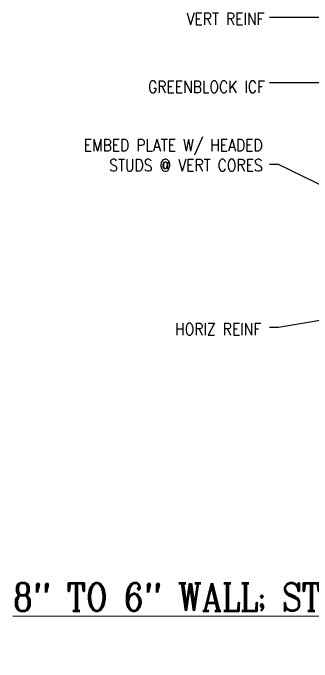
# Model space of a CAD drawing. Header units: inches. Extents: x -148 to -53.6, y 240.1 to 328.5.
# Drawn here: x -148 to -115.3, y 247.9 to 318.8 of the extents above; entities that cross this region are included whole.
import ezdxf

# ---------------------------------------------------------------- set-up
doc = ezdxf.new("R2010")
doc.units = ezdxf.units.IN
doc.header["$MEASUREMENT"] = 0
doc.layers.add('DIM', color=3, linetype='Continuous', lineweight=13)
doc.styles.add('ARCTEXT', font='arctext.shx', dxfattribs={"width": 0.85})
doc.styles.add('ROMAND', font='romand.shx', dxfattribs={"width": 0.85})
doc.dimstyles.new('ARCTEXT1-4', dxfattribs={"dimtxt": 4, "dimasz": 2, "dimexe": 2, "dimexo": 2, "dimgap": 2, "dimtad": 1, "dimdec": 4, "dimzin": 3, "dimdsep": 46, "dimlunit": 4, "dimtxsty": 'ARCTEXT', "dimblk": 'ARCHTICK', "dimcen": 2, "dimaunit": 1, "dimadec": 0, "dimazin": 0, "dimtfac": 1, "dimtdec": 4, "dimtmove": 2, "dimatfit": 3, "dimldrblk": 'arrow', "dimfxl": 1, "dimtolj": 1, "dimtzin": 0, "dimarcsym": 0})

# ---------------------------------------------------------------- blocks, each defined once
blk = doc.blocks.new('_ArchTick')
at = {"color": 0, "linetype": 'ByBlock', "const_width": 0.15}
blk.add_lwpolyline([(-0.5, -0.5), (0.5, 0.5)], dxfattribs=at)
blk = doc.blocks.new('arrow')
at = {"layer": 'DIM'}
blk.add_hatch(color=253, dxfattribs=at).paths.add_polyline_path([(-2, 0.5), (-2, -0.5), (0, 0)])
at = {"layer": 'DIM', "lineweight": 9}
for points in [[(-2, 0.98), (-2, 0.5), (-2.47, 0.62)], [(0.37, 0.09), (0, 0)], [(0.37, -0.09), (0, 0)], [(-2, -0.98), (-2, -0.5), (-2.47, -0.62)]]:
    blk.add_lwpolyline(points, dxfattribs=at)
at = {"layer": 'DIM', "lineweight": 15}
blk.add_lwpolyline([(0, 0), (-2, -0.5), (-2, 0.5), (0, 0)], dxfattribs=at)

msp = doc.modelspace()

# ---------------------------------------------------------------- texts
at = {"layer": 'DIM', "color": 3, "char_height": 1.3125, "width": 22.68955, "attachment_point": 3, "style": 'ROMAND'}
for s, insert in [('VERT REINF ', (-120.499, 318.774)), ('GREENBLOCK ICF', (-120.447, 311.356)), ('EMBED PLATE W/ HEADED STUDS @ VERT CORES ', (-120.688, 304.982)), ('HORIZ REINF ', (-120.85, 284.875))]:
    msp.add_mtext(s, dxfattribs=dict(at, insert=insert))
at = {"layer": 'DIM', "insert": (-106.676, 256.457), "char_height": 3, "width": 90.08, "attachment_point": 2, "style": 'ARCTEXT'}
msp.add_mtext('{\\Fromanc.shx|c0;\\L8" TO 6" WALL; STEEL JOIST PERPENDICULAR TO WALL }\\P\\P          ', dxfattribs=at)

# ---------------------------------------------------------------- leaders
at = {"layer": 'DIM'}
for points in [[(-105.254, 318.268), (-115.538, 318.269), (-119.949, 318.269)], [(-110.877, 311.143), (-116.728, 311.144), (-119.949, 311.144)], [(-100.752, 293.346), (-118.949, 302.221), (-119.949, 302.221)], [(-105.068, 286.771), (-118.949, 284.403), (-119.949, 284.404)]]:
    msp.add_leader(points, dimstyle='ARCTEXT1-4', override={"dimasz": 0.5, "dimtad": 0}, dxfattribs=at)

doc.saveas('drawing.dxf')
